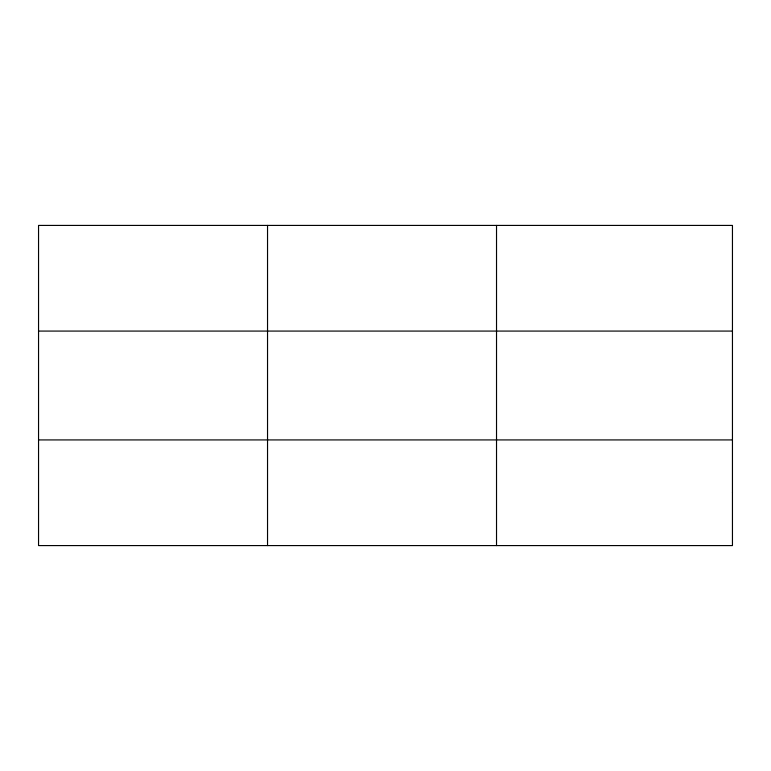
<?xml version="1.0" encoding="UTF-8"?>
<svg xmlns="http://www.w3.org/2000/svg" width="771" height="771" viewBox="0 0 771 771"><rect width="100%" height="100%" fill="white"/><g stroke="black" fill="none" stroke-linecap="round" stroke-linejoin="round"><path stroke-width="1.16" d="M267.537 545.579L267.537 225.421M496.524 545.579L496.524 225.421M38.55 331.077L732.45 331.077M38.55 439.923L732.45 439.923M732.45 492.756L732.45 545.579L38.55 545.579L38.55 225.421L732.45 225.421L732.45 492.756"/></g></svg>
